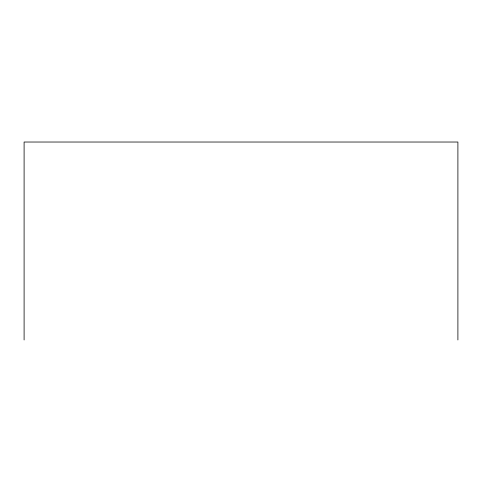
<?xml version="1.0" encoding="UTF-8"?>
<svg xmlns="http://www.w3.org/2000/svg" width="482" height="482" viewBox="0 0 482 482"><rect width="100%" height="100%" fill="white"/><g stroke="black" fill="none" stroke-linecap="round" stroke-linejoin="round"><path stroke-width="0.72" d="M457.9 339.973L457.9 142.027L24.1 142.027L24.1 339.973"/></g></svg>
